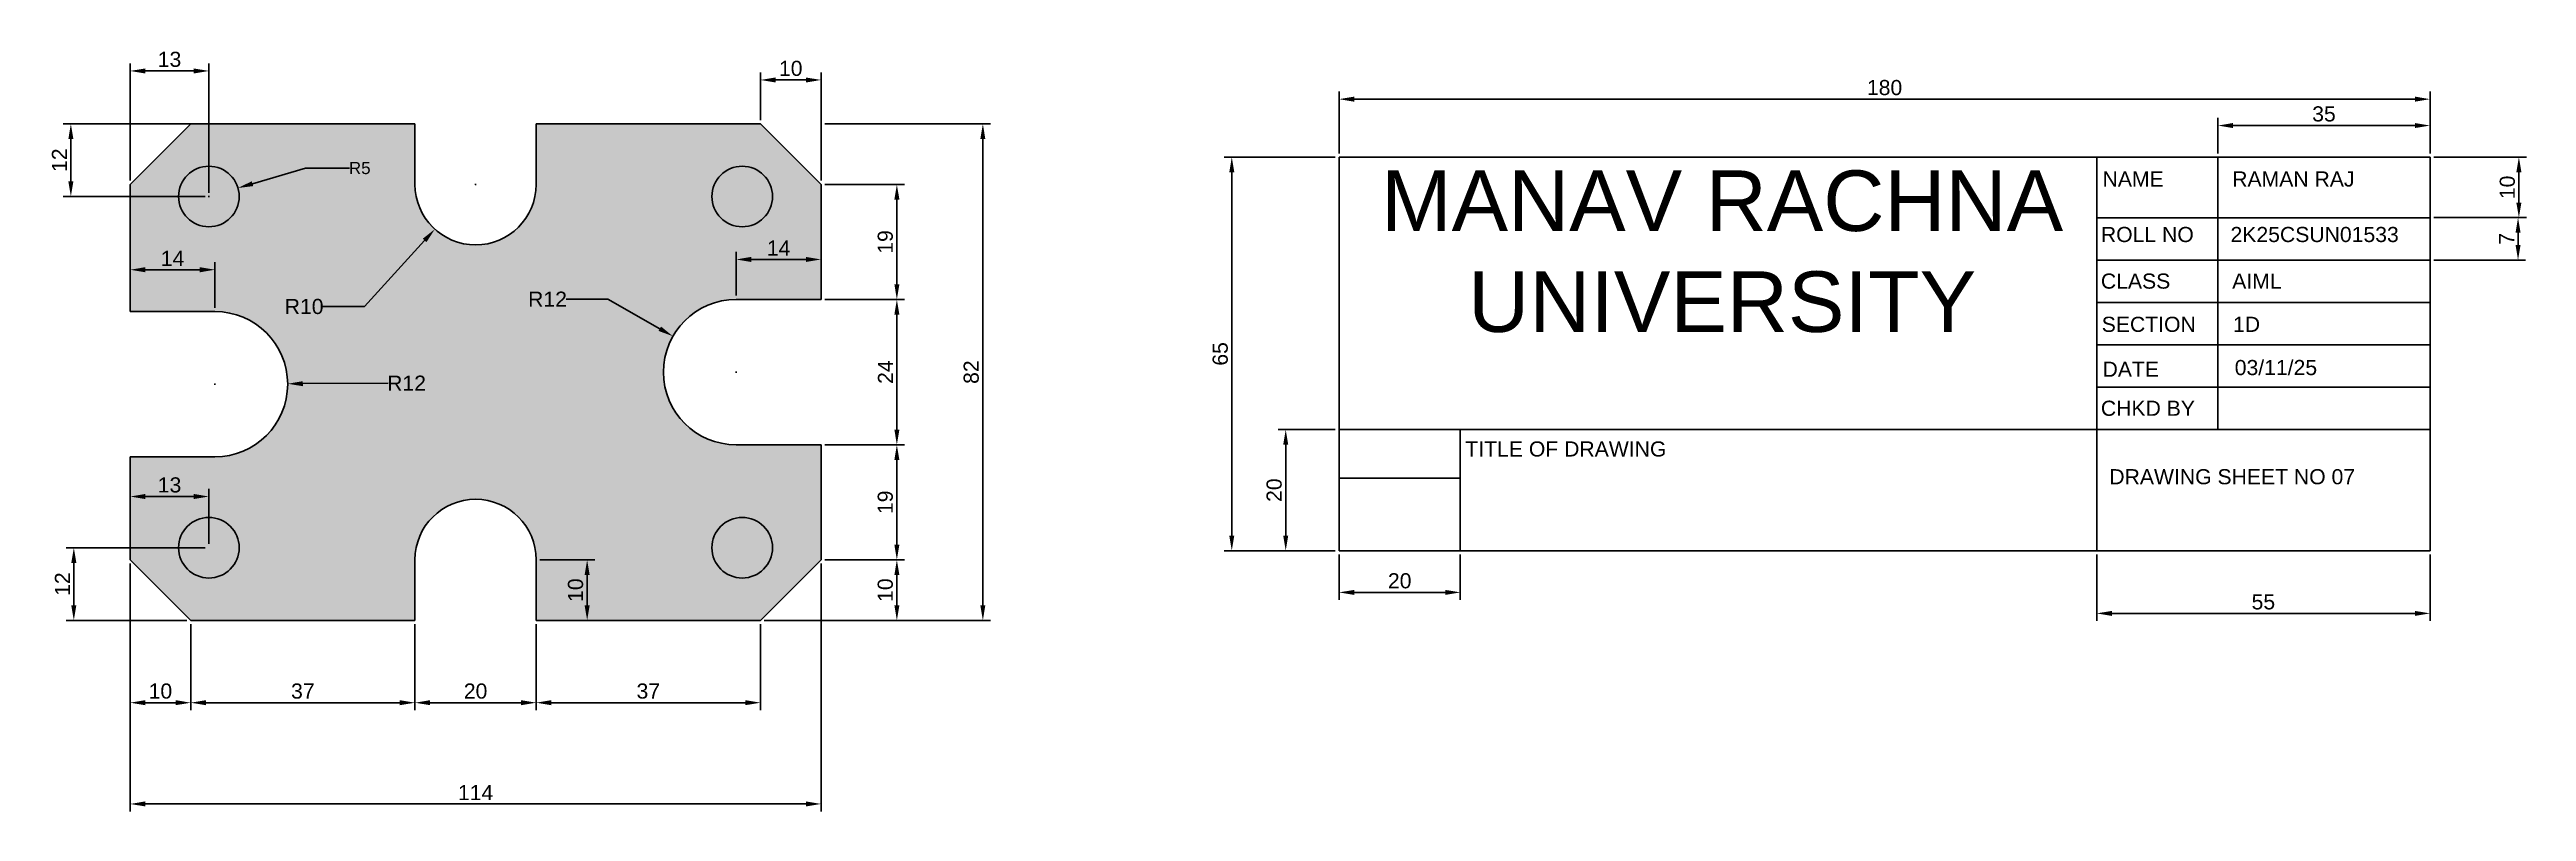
# Model space of a CAD drawing. Header units: millimetres. Extents: x 10055 to 10463, y 5735 to 5860.
import ezdxf

# ---------------------------------------------------------------- set-up
doc = ezdxf.new("R2010")
doc.units = ezdxf.units.MM
doc.styles.get("Standard").update_dxf_attribs({"font": 'arial.ttf'})
doc.dimstyles.new('ISO-25', dxfattribs={"dimtxt": 2.5, "dimasz": 2.5, "dimexe": 1.25, "dimexo": 0.625, "dimtad": 1, "dimtxsty": 'Standard', "dimcen": 2.5, "dimadec": 0, "dimazin": 0, "dimtfac": 1, "dimtmove": 0, "dimatfit": 3, "dimfxl": 1, "dimarcsym": 0})
doc.dimstyles.get("Standard").update_dxf_attribs({"dimtxt": 0.18, "dimasz": 0.18, "dimexe": 0.18, "dimexo": 0.0625, "dimgap": 0.09, "dimtad": 0, "dimtih": 1, "dimtoh": 1, "dimdec": 4, "dimzin": 0, "dimdsep": 46, "dimtxsty": 'Standard', "dimcen": 0.09, "dimadec": 0, "dimazin": 0, "dimtfac": 1, "dimtdec": 4, "dimtofl": 0, "dimtmove": 0, "dimatfit": 3, "dimfxl": 1, "dimtolj": 1, "dimtzin": 0, "dimarcsym": 0})
doc.dimstyles.new('stdv2', dxfattribs={"dimtxt": 2.5, "dimasz": 2.5, "dimexe": 0.18, "dimexo": 0.0625, "dimgap": 0.09, "dimtad": 0, "dimtih": 1, "dimtoh": 1, "dimdec": 4, "dimzin": 0, "dimdsep": 46, "dimlunit": 6, "dimtxsty": 'Standard', "dimcen": 0.09, "dimadec": 0, "dimazin": 0, "dimtfac": 1, "dimtdec": 4, "dimtofl": 0, "dimtmove": 0, "dimatfit": 3, "dimfxl": 1, "dimtolj": 1, "dimtzin": 0, "dimarcsym": 0})

# ---------------------------------------------------------------- blocks, each defined once
blk = doc.blocks.new('*D3')
at = {"color": 0, "lineweight": -2, "transparency": 16777216}
for p, q in [((10182.6, 5848.18), (10209.93, 5848.18)), ((10208.68, 5845.68), (10208.68, 5768.68)), ((10172.6, 5766.18), (10209.93, 5766.18))]:
    blk.add_line(p, q, dxfattribs=at)
at = {"color": 0, "transparency": 16777216}
for points in [[(10208.26, 5845.68), (10209.09, 5845.68), (10208.68, 5848.18)], [(10208.26, 5768.68), (10209.09, 5768.68), (10208.68, 5766.18)]]:
    blk.add_solid(points, dxfattribs=at)
at = {"layer": 'Defpoints', "color": 0, "transparency": 16777216}
for p in [(10181.98, 5848.18), (10171.98, 5766.18), (10208.68, 5766.18)]:
    blk.add_point(p, dxfattribs=at)
at = {"color": 0, "transparency": 16777216, "insert": (10206.77, 5807.18), "char_height": 2.5, "attachment_point": 5, "rotation": 90}
blk.add_mtext('82', dxfattribs=at)
blk = doc.blocks.new('*D4')
at = {"color": 0, "lineweight": -2, "transparency": 16777216}
for p, q in [((10171.98, 5848.81), (10171.98, 5856.68)), ((10181.98, 5838.81), (10181.98, 5856.68)), ((10179.48, 5855.43), (10174.48, 5855.43))]:
    blk.add_line(p, q, dxfattribs=at)
at = {"color": 0, "transparency": 16777216}
for points in [[(10174.48, 5855.84), (10174.48, 5855.01), (10171.98, 5855.43)], [(10179.48, 5855.84), (10179.48, 5855.01), (10181.98, 5855.43)]]:
    blk.add_solid(points, dxfattribs=at)
at = {"layer": 'Defpoints', "color": 0, "transparency": 16777216}
for p in [(10171.98, 5855.43), (10171.98, 5848.18), (10181.98, 5838.18)]:
    blk.add_point(p, dxfattribs=at)
at = {"color": 0, "transparency": 16777216, "insert": (10176.98, 5857.33), "char_height": 2.5, "attachment_point": 5}
blk.add_mtext('10', dxfattribs=at)
blk = doc.blocks.new('*D8')
at = {"color": 0, "lineweight": -2, "transparency": 16777216}
for p, q in [((10067.98, 5775.56), (10067.98, 5734.62)), ((10181.98, 5775.56), (10181.98, 5734.62)), ((10070.48, 5735.87), (10179.48, 5735.87))]:
    blk.add_line(p, q, dxfattribs=at)
at = {"color": 0, "transparency": 16777216}
for points in [[(10070.48, 5736.29), (10070.48, 5735.46), (10067.98, 5735.87)], [(10179.48, 5736.29), (10179.48, 5735.46), (10181.98, 5735.87)]]:
    blk.add_solid(points, dxfattribs=at)
at = {"layer": 'Defpoints', "color": 0, "transparency": 16777216}
for p in [(10067.98, 5776.18), (10181.98, 5776.18), (10181.98, 5735.87)]:
    blk.add_point(p, dxfattribs=at)
at = {"color": 0, "transparency": 16777216, "insert": (10124.98, 5737.75), "char_height": 2.5, "attachment_point": 5}
blk.add_mtext('114', dxfattribs=at)
blk = doc.blocks.new('*D17')
at = {"color": 0, "lineweight": -2, "transparency": 16777216}
for p, q in [((10448.08, 5842.69), (10463.37, 5842.69)), ((10462.12, 5840.19), (10462.12, 5835.19)), ((10448.08, 5832.69), (10463.37, 5832.69))]:
    blk.add_line(p, q, dxfattribs=at)
at = {"color": 0, "transparency": 16777216}
for points in [[(10461.7, 5840.19), (10462.54, 5840.19), (10462.12, 5842.69)], [(10461.7, 5835.19), (10462.54, 5835.19), (10462.12, 5832.69)]]:
    blk.add_solid(points, dxfattribs=at)
at = {"layer": 'Defpoints', "color": 0, "transparency": 16777216}
for p in [(10447.46, 5842.69), (10447.46, 5832.69), (10462.12, 5832.69)]:
    blk.add_point(p, dxfattribs=at)
at = {"color": 0, "transparency": 16777216, "insert": (10460.22, 5837.69), "char_height": 2.5, "attachment_point": 5, "rotation": 90}
blk.add_mtext('10', dxfattribs=at)
blk = doc.blocks.new('*D18')
at = {"color": 0, "lineweight": -2, "transparency": 16777216}
for p, q in [((10448.08, 5832.69), (10463.23, 5832.69)), ((10461.98, 5830.19), (10461.98, 5828.19)), ((10448.08, 5825.69), (10463.23, 5825.69))]:
    blk.add_line(p, q, dxfattribs=at)
at = {"color": 0, "transparency": 16777216}
for points in [[(10461.57, 5830.19), (10462.4, 5830.19), (10461.98, 5832.69)], [(10461.57, 5828.19), (10462.4, 5828.19), (10461.98, 5825.69)]]:
    blk.add_solid(points, dxfattribs=at)
at = {"layer": 'Defpoints', "color": 0, "transparency": 16777216}
for p in [(10447.46, 5832.69), (10447.46, 5825.69), (10461.98, 5825.69)]:
    blk.add_point(p, dxfattribs=at)
at = {"color": 0, "transparency": 16777216, "insert": (10460.11, 5829.19), "char_height": 2.5, "attachment_point": 5, "rotation": 90}
blk.add_mtext('7', dxfattribs=at)
blk = doc.blocks.new('*D19')
at = {"color": 0, "lineweight": -2, "transparency": 16777216}
for p, q in [((10267.46, 5843.31), (10267.46, 5853.51)), ((10447.46, 5843.31), (10447.46, 5853.51)), ((10269.96, 5852.26), (10444.96, 5852.26))]:
    blk.add_line(p, q, dxfattribs=at)
at = {"color": 0, "transparency": 16777216}
for points in [[(10269.96, 5852.68), (10269.96, 5851.84), (10267.46, 5852.26)], [(10444.96, 5852.68), (10444.96, 5851.84), (10447.46, 5852.26)]]:
    blk.add_solid(points, dxfattribs=at)
at = {"layer": 'Defpoints', "color": 0, "transparency": 16777216}
for p in [(10447.46, 5852.26), (10267.46, 5842.69), (10447.46, 5842.69)]:
    blk.add_point(p, dxfattribs=at)
at = {"color": 0, "transparency": 16777216, "insert": (10357.46, 5854.16), "char_height": 2.5, "attachment_point": 5}
blk.add_mtext('180', dxfattribs=at)
blk = doc.blocks.new('*D20')
at = {"color": 0, "lineweight": -2, "transparency": 16777216}
for p, q in [((10266.83, 5842.69), (10248.5, 5842.69)), ((10249.75, 5840.19), (10249.75, 5780.19)), ((10266.83, 5777.69), (10248.5, 5777.69))]:
    blk.add_line(p, q, dxfattribs=at)
at = {"color": 0, "transparency": 16777216}
for points in [[(10249.34, 5840.19), (10250.17, 5840.19), (10249.75, 5842.69)], [(10249.34, 5780.19), (10250.17, 5780.19), (10249.75, 5777.69)]]:
    blk.add_solid(points, dxfattribs=at)
at = {"layer": 'Defpoints', "color": 0, "transparency": 16777216}
for p in [(10267.46, 5842.69), (10249.75, 5777.69), (10267.46, 5777.69)]:
    blk.add_point(p, dxfattribs=at)
at = {"color": 0, "transparency": 16777216, "insert": (10247.85, 5810.19), "char_height": 2.5, "attachment_point": 5, "rotation": 90}
blk.add_mtext('65', dxfattribs=at)
blk = doc.blocks.new('*D21')
at = {"color": 0, "lineweight": -2, "transparency": 16777216}
for p, q in [((10266.83, 5797.69), (10257.4, 5797.69)), ((10258.65, 5795.19), (10258.65, 5780.19)), ((10266.83, 5777.69), (10257.4, 5777.69))]:
    blk.add_line(p, q, dxfattribs=at)
at = {"color": 0, "transparency": 16777216}
for points in [[(10258.24, 5795.19), (10259.07, 5795.19), (10258.65, 5797.69)], [(10258.24, 5780.19), (10259.07, 5780.19), (10258.65, 5777.69)]]:
    blk.add_solid(points, dxfattribs=at)
at = {"layer": 'Defpoints', "color": 0, "transparency": 16777216}
for p in [(10267.46, 5797.69), (10258.65, 5777.69), (10267.46, 5777.69)]:
    blk.add_point(p, dxfattribs=at)
at = {"color": 0, "transparency": 16777216, "insert": (10256.75, 5787.69), "char_height": 2.5, "attachment_point": 5, "rotation": 90}
blk.add_mtext('20', dxfattribs=at)
blk = doc.blocks.new('*D22')
at = {"color": 0, "lineweight": -2, "transparency": 16777216}
for p, q in [((10267.46, 5777.06), (10267.46, 5769.56)), ((10287.46, 5777.06), (10287.46, 5769.56)), ((10269.96, 5770.81), (10284.96, 5770.81))]:
    blk.add_line(p, q, dxfattribs=at)
at = {"color": 0, "transparency": 16777216}
for points in [[(10269.96, 5771.22), (10269.96, 5770.39), (10267.46, 5770.81)], [(10284.96, 5771.22), (10284.96, 5770.39), (10287.46, 5770.81)]]:
    blk.add_solid(points, dxfattribs=at)
at = {"layer": 'Defpoints', "color": 0, "transparency": 16777216}
for p in [(10267.46, 5777.69), (10287.46, 5777.69), (10287.46, 5770.81)]:
    blk.add_point(p, dxfattribs=at)
at = {"color": 0, "transparency": 16777216, "insert": (10277.46, 5772.71), "char_height": 2.5, "attachment_point": 5}
blk.add_mtext('20', dxfattribs=at)
blk = doc.blocks.new('*D23')
at = {"color": 0, "lineweight": -2, "transparency": 16777216}
for p, q in [((10392.46, 5777.06), (10392.46, 5766.09)), ((10447.46, 5777.06), (10447.46, 5766.09)), ((10394.96, 5767.34), (10444.96, 5767.34))]:
    blk.add_line(p, q, dxfattribs=at)
at = {"color": 0, "transparency": 16777216}
for points in [[(10394.96, 5767.75), (10394.96, 5766.92), (10392.46, 5767.34)], [(10444.96, 5767.75), (10444.96, 5766.92), (10447.46, 5767.34)]]:
    blk.add_solid(points, dxfattribs=at)
at = {"layer": 'Defpoints', "color": 0, "transparency": 16777216}
for p in [(10392.46, 5777.69), (10447.46, 5777.69), (10447.46, 5767.34)]:
    blk.add_point(p, dxfattribs=at)
at = {"color": 0, "transparency": 16777216, "insert": (10419.96, 5769.23), "char_height": 2.5, "attachment_point": 5}
blk.add_mtext('55', dxfattribs=at)
blk = doc.blocks.new('*D24')
at = {"color": 0, "lineweight": -2, "transparency": 16777216}
for p, q in [((10412.46, 5843.31), (10412.46, 5849.15)), ((10447.46, 5843.31), (10447.46, 5849.15)), ((10414.96, 5847.9), (10444.96, 5847.9))]:
    blk.add_line(p, q, dxfattribs=at)
at = {"color": 0, "transparency": 16777216}
for points in [[(10414.96, 5848.32), (10414.96, 5847.49), (10412.46, 5847.9)], [(10444.96, 5848.32), (10444.96, 5847.49), (10447.46, 5847.9)]]:
    blk.add_solid(points, dxfattribs=at)
at = {"layer": 'Defpoints', "color": 0, "transparency": 16777216}
for p in [(10447.46, 5847.9), (10412.46, 5842.69), (10447.46, 5842.69)]:
    blk.add_point(p, dxfattribs=at)
at = {"color": 0, "transparency": 16777216, "insert": (10429.96, 5849.81), "char_height": 2.5, "attachment_point": 5}
blk.add_mtext('35', dxfattribs=at)
blk = doc.blocks.new('*D25')
at = {"color": 0, "lineweight": -2, "transparency": 16777216}
for p, q in [((10167.98, 5819.81), (10167.98, 5827.04)), ((10170.48, 5825.79), (10179.48, 5825.79)), ((10181.98, 5819.81), (10181.98, 5827.04))]:
    blk.add_line(p, q, dxfattribs=at)
at = {"color": 0, "transparency": 16777216}
for points in [[(10170.48, 5826.21), (10170.48, 5825.37), (10167.98, 5825.79)], [(10179.48, 5826.21), (10179.48, 5825.37), (10181.98, 5825.79)]]:
    blk.add_solid(points, dxfattribs=at)
at = {"layer": 'Defpoints', "color": 0, "transparency": 16777216}
for p in [(10181.98, 5825.79), (10167.98, 5819.18), (10181.98, 5819.18)]:
    blk.add_point(p, dxfattribs=at)
at = {"color": 0, "transparency": 16777216, "insert": (10174.98, 5827.67), "char_height": 2.5, "attachment_point": 5}
blk.add_mtext('14', dxfattribs=at)
blk = doc.blocks.new('*D26')
at = {"color": 0, "lineweight": -2, "transparency": 16777216}
for p, q in [((10182.6, 5838.18), (10195.74, 5838.18)), ((10194.49, 5835.68), (10194.49, 5821.68)), ((10182.6, 5819.18), (10195.74, 5819.18))]:
    blk.add_line(p, q, dxfattribs=at)
at = {"color": 0, "transparency": 16777216}
for points in [[(10194.08, 5835.68), (10194.91, 5835.68), (10194.49, 5838.18)], [(10194.08, 5821.68), (10194.91, 5821.68), (10194.49, 5819.18)]]:
    blk.add_solid(points, dxfattribs=at)
at = {"layer": 'Defpoints', "color": 0, "transparency": 16777216}
for p in [(10181.98, 5838.18), (10181.98, 5819.18), (10194.49, 5819.18)]:
    blk.add_point(p, dxfattribs=at)
at = {"color": 0, "transparency": 16777216, "insert": (10192.59, 5828.68), "char_height": 2.5, "attachment_point": 5, "rotation": 90}
blk.add_mtext('19', dxfattribs=at)
blk = doc.blocks.new('*D27')
at = {"color": 0, "lineweight": -2, "transparency": 16777216}
for p, q in [((10182.6, 5819.18), (10195.74, 5819.18)), ((10194.49, 5816.68), (10194.49, 5797.68)), ((10182.6, 5795.18), (10195.74, 5795.18))]:
    blk.add_line(p, q, dxfattribs=at)
at = {"color": 0, "transparency": 16777216}
for points in [[(10194.08, 5816.68), (10194.91, 5816.68), (10194.49, 5819.18)], [(10194.08, 5797.68), (10194.91, 5797.68), (10194.49, 5795.18)]]:
    blk.add_solid(points, dxfattribs=at)
at = {"layer": 'Defpoints', "color": 0, "transparency": 16777216}
for p in [(10181.98, 5819.18), (10181.98, 5795.18), (10194.49, 5795.18)]:
    blk.add_point(p, dxfattribs=at)
at = {"color": 0, "transparency": 16777216, "insert": (10192.61, 5807.18), "char_height": 2.5, "attachment_point": 5, "rotation": 90}
blk.add_mtext('24', dxfattribs=at)
blk = doc.blocks.new('*D28')
at = {"color": 0, "lineweight": -2, "transparency": 16777216}
for p, q in [((10182.6, 5795.18), (10195.74, 5795.18)), ((10194.49, 5792.68), (10194.49, 5778.68)), ((10182.6, 5776.18), (10195.74, 5776.18))]:
    blk.add_line(p, q, dxfattribs=at)
at = {"color": 0, "transparency": 16777216}
for points in [[(10194.08, 5792.68), (10194.91, 5792.68), (10194.49, 5795.18)], [(10194.08, 5778.68), (10194.91, 5778.68), (10194.49, 5776.18)]]:
    blk.add_solid(points, dxfattribs=at)
at = {"layer": 'Defpoints', "color": 0, "transparency": 16777216}
for p in [(10181.98, 5795.18), (10181.98, 5776.18), (10194.49, 5776.18)]:
    blk.add_point(p, dxfattribs=at)
at = {"color": 0, "transparency": 16777216, "insert": (10192.59, 5785.68), "char_height": 2.5, "attachment_point": 5, "rotation": 90}
blk.add_mtext('19', dxfattribs=at)
blk = doc.blocks.new('*D29')
at = {"color": 0, "lineweight": -2, "transparency": 16777216}
for p, q in [((10182.6, 5776.18), (10195.74, 5776.18)), ((10194.49, 5773.68), (10194.49, 5768.68)), ((10182.6, 5766.18), (10195.74, 5766.18))]:
    blk.add_line(p, q, dxfattribs=at)
at = {"color": 0, "transparency": 16777216}
for points in [[(10194.08, 5773.68), (10194.91, 5773.68), (10194.49, 5776.18)], [(10194.08, 5768.68), (10194.91, 5768.68), (10194.49, 5766.18)]]:
    blk.add_solid(points, dxfattribs=at)
at = {"layer": 'Defpoints', "color": 0, "transparency": 16777216}
for p in [(10181.98, 5776.18), (10181.98, 5766.18), (10194.49, 5766.18)]:
    blk.add_point(p, dxfattribs=at)
at = {"color": 0, "transparency": 16777216, "insert": (10192.59, 5771.18), "char_height": 2.5, "attachment_point": 5, "rotation": 90}
blk.add_mtext('10', dxfattribs=at)
blk = doc.blocks.new('*D30')
at = {"color": 0, "lineweight": -2, "transparency": 16777216}
for p, q in [((10134.98, 5765.56), (10134.98, 5751.34)), ((10171.98, 5765.56), (10171.98, 5751.34)), ((10137.48, 5752.59), (10169.48, 5752.59))]:
    blk.add_line(p, q, dxfattribs=at)
at = {"color": 0, "transparency": 16777216}
for points in [[(10137.48, 5753.01), (10137.48, 5752.18), (10134.98, 5752.59)], [(10169.48, 5753.01), (10169.48, 5752.18), (10171.98, 5752.59)]]:
    blk.add_solid(points, dxfattribs=at)
at = {"layer": 'Defpoints', "color": 0, "transparency": 16777216}
for p in [(10134.98, 5766.18), (10171.98, 5766.18), (10171.98, 5752.59)]:
    blk.add_point(p, dxfattribs=at)
at = {"color": 0, "transparency": 16777216, "insert": (10153.48, 5754.5), "char_height": 2.5, "attachment_point": 5}
blk.add_mtext('37', dxfattribs=at)
blk = doc.blocks.new('*D31')
at = {"color": 0, "lineweight": -2, "transparency": 16777216}
for p, q in [((10114.98, 5765.56), (10114.98, 5751.34)), ((10134.98, 5765.56), (10134.98, 5751.34)), ((10117.48, 5752.59), (10132.48, 5752.59))]:
    blk.add_line(p, q, dxfattribs=at)
at = {"color": 0, "transparency": 16777216}
for points in [[(10117.48, 5753.01), (10117.48, 5752.18), (10114.98, 5752.59)], [(10132.48, 5753.01), (10132.48, 5752.18), (10134.98, 5752.59)]]:
    blk.add_solid(points, dxfattribs=at)
at = {"layer": 'Defpoints', "color": 0, "transparency": 16777216}
for p in [(10114.98, 5766.18), (10134.98, 5766.18), (10134.98, 5752.59)]:
    blk.add_point(p, dxfattribs=at)
at = {"color": 0, "transparency": 16777216, "insert": (10124.98, 5754.5), "char_height": 2.5, "attachment_point": 5}
blk.add_mtext('20', dxfattribs=at)
blk = doc.blocks.new('*D32')
at = {"color": 0, "lineweight": -2, "transparency": 16777216}
for p, q in [((10077.98, 5765.56), (10077.98, 5751.34)), ((10114.98, 5765.56), (10114.98, 5751.34)), ((10080.48, 5752.59), (10112.48, 5752.59))]:
    blk.add_line(p, q, dxfattribs=at)
at = {"color": 0, "transparency": 16777216}
for points in [[(10080.48, 5753.01), (10080.48, 5752.18), (10077.98, 5752.59)], [(10112.48, 5753.01), (10112.48, 5752.18), (10114.98, 5752.59)]]:
    blk.add_solid(points, dxfattribs=at)
at = {"layer": 'Defpoints', "color": 0, "transparency": 16777216}
for p in [(10077.98, 5766.18), (10114.98, 5766.18), (10114.98, 5752.59)]:
    blk.add_point(p, dxfattribs=at)
at = {"color": 0, "transparency": 16777216, "insert": (10096.48, 5754.5), "char_height": 2.5, "attachment_point": 5}
blk.add_mtext('37', dxfattribs=at)
blk = doc.blocks.new('*D33')
at = {"color": 0, "lineweight": -2, "transparency": 16777216}
for p, q in [((10067.98, 5775.56), (10067.98, 5751.34)), ((10077.98, 5765.56), (10077.98, 5751.34)), ((10075.48, 5752.59), (10070.48, 5752.59))]:
    blk.add_line(p, q, dxfattribs=at)
at = {"color": 0, "transparency": 16777216}
for points in [[(10070.48, 5753.01), (10070.48, 5752.18), (10067.98, 5752.59)], [(10075.48, 5753.01), (10075.48, 5752.18), (10077.98, 5752.59)]]:
    blk.add_solid(points, dxfattribs=at)
at = {"layer": 'Defpoints', "color": 0, "transparency": 16777216}
for p in [(10067.98, 5776.18), (10077.98, 5766.18), (10067.98, 5752.59)]:
    blk.add_point(p, dxfattribs=at)
at = {"color": 0, "transparency": 16777216, "insert": (10072.98, 5754.5), "char_height": 2.5, "attachment_point": 5}
blk.add_mtext('10', dxfattribs=at)
blk = doc.blocks.new('*D34')
at = {"color": 0, "lineweight": -2, "transparency": 16777216}
for p, q in [((10135.6, 5776.18), (10144.64, 5776.18)), ((10143.39, 5773.68), (10143.39, 5768.68)), ((10135.6, 5766.18), (10144.64, 5766.18))]:
    blk.add_line(p, q, dxfattribs=at)
at = {"color": 0, "transparency": 16777216}
for points in [[(10142.97, 5773.68), (10143.8, 5773.68), (10143.39, 5776.18)], [(10142.97, 5768.68), (10143.8, 5768.68), (10143.39, 5766.18)]]:
    blk.add_solid(points, dxfattribs=at)
at = {"layer": 'Defpoints', "color": 0, "transparency": 16777216}
for p in [(10134.98, 5776.18), (10134.98, 5766.18), (10143.39, 5766.18)]:
    blk.add_point(p, dxfattribs=at)
at = {"color": 0, "transparency": 16777216, "insert": (10141.48, 5771.18), "char_height": 2.5, "attachment_point": 5, "rotation": 90}
blk.add_mtext('10', dxfattribs=at)
blk = doc.blocks.new('*D35')
at = {"color": 0, "lineweight": -2, "transparency": 16777216}
for p, q in [((10067.98, 5817.81), (10067.98, 5825.34)), ((10070.48, 5824.09), (10079.48, 5824.09)), ((10081.98, 5817.81), (10081.98, 5825.34))]:
    blk.add_line(p, q, dxfattribs=at)
at = {"color": 0, "transparency": 16777216}
for points in [[(10070.48, 5824.51), (10070.48, 5823.67), (10067.98, 5824.09)], [(10079.48, 5824.51), (10079.48, 5823.67), (10081.98, 5824.09)]]:
    blk.add_solid(points, dxfattribs=at)
at = {"layer": 'Defpoints', "color": 0, "transparency": 16777216}
for p in [(10081.98, 5824.09), (10067.98, 5817.18), (10081.98, 5817.18)]:
    blk.add_point(p, dxfattribs=at)
at = {"color": 0, "transparency": 16777216, "insert": (10074.98, 5825.97), "char_height": 2.5, "attachment_point": 5}
blk.add_mtext('14', dxfattribs=at)
blk = doc.blocks.new('*D36')
at = {"color": 0, "lineweight": -2, "transparency": 16777216}
for p, q in [((10067.98, 5778.81), (10067.98, 5787.89)), ((10080.98, 5778.81), (10080.98, 5787.89)), ((10078.48, 5786.64), (10070.48, 5786.64))]:
    blk.add_line(p, q, dxfattribs=at)
at = {"color": 0, "transparency": 16777216}
for points in [[(10070.48, 5787.06), (10070.48, 5786.22), (10067.98, 5786.64)], [(10078.48, 5787.06), (10078.48, 5786.22), (10080.98, 5786.64)]]:
    blk.add_solid(points, dxfattribs=at)
at = {"layer": 'Defpoints', "color": 0, "transparency": 16777216}
for p in [(10067.98, 5786.64), (10067.98, 5778.18), (10080.98, 5778.18)]:
    blk.add_point(p, dxfattribs=at)
at = {"color": 0, "transparency": 16777216, "insert": (10074.48, 5788.54), "char_height": 2.5, "attachment_point": 5}
blk.add_mtext('13', dxfattribs=at)
blk = doc.blocks.new('*D37')
at = {"color": 0, "lineweight": -2, "transparency": 16777216}
for p, q in [((10067.98, 5838.81), (10067.98, 5858.17)), ((10070.48, 5856.92), (10078.48, 5856.92)), ((10080.98, 5836.81), (10080.98, 5858.17))]:
    blk.add_line(p, q, dxfattribs=at)
at = {"color": 0, "transparency": 16777216}
for points in [[(10070.48, 5857.33), (10070.48, 5856.5), (10067.98, 5856.92)], [(10078.48, 5857.33), (10078.48, 5856.5), (10080.98, 5856.92)]]:
    blk.add_solid(points, dxfattribs=at)
at = {"layer": 'Defpoints', "color": 0, "transparency": 16777216}
for p in [(10080.98, 5856.92), (10067.98, 5838.18), (10080.98, 5836.18)]:
    blk.add_point(p, dxfattribs=at)
at = {"color": 0, "transparency": 16777216, "insert": (10074.48, 5858.82), "char_height": 2.5, "attachment_point": 5}
blk.add_mtext('13', dxfattribs=at)
blk = doc.blocks.new('*D38')
at = {"color": 0, "lineweight": -2, "transparency": 16777216}
for p, q in [((10080.35, 5848.18), (10056.95, 5848.18)), ((10058.2, 5838.68), (10058.2, 5845.68)), ((10080.35, 5836.18), (10056.95, 5836.18))]:
    blk.add_line(p, q, dxfattribs=at)
at = {"color": 0, "transparency": 16777216}
for points in [[(10057.79, 5845.68), (10058.62, 5845.68), (10058.2, 5848.18)], [(10057.79, 5838.68), (10058.62, 5838.68), (10058.2, 5836.18)]]:
    blk.add_solid(points, dxfattribs=at)
at = {"layer": 'Defpoints', "color": 0, "transparency": 16777216}
for p in [(10058.2, 5848.18), (10080.98, 5848.18), (10080.98, 5836.18)]:
    blk.add_point(p, dxfattribs=at)
at = {"color": 0, "transparency": 16777216, "insert": (10056.32, 5842.18), "char_height": 2.5, "attachment_point": 5, "rotation": 90}
blk.add_mtext('12', dxfattribs=at)
blk = doc.blocks.new('*D39')
at = {"color": 0, "lineweight": -2, "transparency": 16777216}
for p, q in [((10080.35, 5778.18), (10057.44, 5778.18)), ((10058.69, 5775.68), (10058.69, 5768.68)), ((10077.35, 5766.18), (10057.44, 5766.18))]:
    blk.add_line(p, q, dxfattribs=at)
at = {"color": 0, "transparency": 16777216}
for points in [[(10058.27, 5775.68), (10059.11, 5775.68), (10058.69, 5778.18)], [(10058.27, 5768.68), (10059.11, 5768.68), (10058.69, 5766.18)]]:
    blk.add_solid(points, dxfattribs=at)
at = {"layer": 'Defpoints', "color": 0, "transparency": 16777216}
for p in [(10080.98, 5778.18), (10058.69, 5766.18), (10077.98, 5766.18)]:
    blk.add_point(p, dxfattribs=at)
at = {"color": 0, "transparency": 16777216, "insert": (10056.81, 5772.18), "char_height": 2.5, "attachment_point": 5, "rotation": 90}
blk.add_mtext('12', dxfattribs=at)
blk = doc.blocks.new('*D41')
at = {"color": 0, "lineweight": -2, "transparency": 16777216}
for p, q in [((10096.9, 5840.87), (10088.17, 5838.3)), ((10104.16, 5840.87), (10096.9, 5840.87)), ((10080.89, 5836.18), (10081.07, 5836.18)), ((10080.98, 5836.09), (10080.98, 5836.27))]:
    blk.add_line(p, q, dxfattribs=at)
at = {"color": 0, "transparency": 16777216}
blk.add_solid([(10088.05, 5838.7), (10088.29, 5837.9), (10085.77, 5837.59)], dxfattribs=at)
at = {"layer": 'Defpoints', "color": 0, "transparency": 16777216}
for p in [(10080.98, 5836.18), (10085.77, 5837.59)]:
    blk.add_point(p, dxfattribs=at)
at = {"color": 0, "transparency": 16777216, "insert": (10105.87, 5840.87), "char_height": 2, "attachment_point": 5}
blk.add_mtext('\\A1;R5', dxfattribs=at)
blk = doc.blocks.new('*D43')
at = {"color": 0, "lineweight": -2, "transparency": 16777216}
for p, q in [((10124.89, 5838.18), (10125.07, 5838.18)), ((10124.98, 5838.09), (10124.98, 5838.27)), ((10106.64, 5818.01), (10116.57, 5828.93)), ((10099.77, 5818.01), (10106.64, 5818.01))]:
    blk.add_line(p, q, dxfattribs=at)
at = {"color": 0, "transparency": 16777216}
blk.add_solid([(10116.26, 5829.21), (10116.88, 5828.65), (10118.25, 5830.78)], dxfattribs=at)
at = {"layer": 'Defpoints', "color": 0, "transparency": 16777216}
for p in [(10124.98, 5838.18), (10118.25, 5830.78)]:
    blk.add_point(p, dxfattribs=at)
at = {"color": 0, "transparency": 16777216, "insert": (10096.69, 5818.01), "char_height": 2.5, "attachment_point": 5}
blk.add_mtext('\\A1;R10', dxfattribs=at)
blk = doc.blocks.new('*D44')
at = {"color": 0, "lineweight": -2, "transparency": 16777216}
for p, q in [((10081.89, 5805.18), (10082.07, 5805.18)), ((10081.98, 5805.09), (10081.98, 5805.27)), ((10110.53, 5805.36), (10096.48, 5805.28))]:
    blk.add_line(p, q, dxfattribs=at)
at = {"color": 0, "transparency": 16777216}
blk.add_solid([(10096.47, 5805.69), (10096.48, 5804.86), (10093.98, 5805.26)], dxfattribs=at)
at = {"layer": 'Defpoints', "color": 0, "transparency": 16777216}
for p in [(10081.98, 5805.18), (10093.98, 5805.26)]:
    blk.add_point(p, dxfattribs=at)
at = {"color": 0, "transparency": 16777216, "insert": (10113.59, 5805.36), "char_height": 2.5, "attachment_point": 5}
blk.add_mtext('\\A1;R12', dxfattribs=at)
blk = doc.blocks.new('*D45')
at = {"color": 0, "lineweight": -2, "transparency": 16777216}
for p, q in [((10139.91, 5819.23), (10146.79, 5819.23)), ((10146.79, 5819.23), (10155.37, 5814.35)), ((10167.89, 5807.18), (10168.07, 5807.18)), ((10167.98, 5807.09), (10167.98, 5807.27))]:
    blk.add_line(p, q, dxfattribs=at)
at = {"color": 0, "transparency": 16777216}
blk.add_solid([(10155.58, 5814.71), (10155.16, 5813.99), (10157.54, 5813.11)], dxfattribs=at)
at = {"layer": 'Defpoints', "color": 0, "transparency": 16777216}
for p in [(10157.54, 5813.11), (10167.98, 5807.18)]:
    blk.add_point(p, dxfattribs=at)
at = {"color": 0, "transparency": 16777216, "insert": (10136.85, 5819.23), "char_height": 2.5, "attachment_point": 5}
blk.add_mtext('\\A1;R12', dxfattribs=at)

msp = doc.modelspace()

# ---------------------------------------------------------------- hatches: boundary and pattern name
h = msp.add_hatch(color=256)
h.set_gradient(color1=(0, 255, 255), color2=(255, 255, 0), tint=1)
h.paths.add_polyline_path([(10114.97605, 5838.18371), (10114.97605, 5848.18371), (10080.97605, 5848.18371), (10077.97605, 5848.18371), (10067.97605, 5838.18371), (10067.97605, 5836.18371), (10067.97605, 5817.18371), (10081.97605, 5817.18371, -1), (10081.97605, 5793.18371), (10067.97605, 5793.18371), (10067.97605, 5778.18371), (10067.97605, 5776.18371), (10077.97605, 5766.18371), (10114.97605, 5766.18371), (10114.97605, 5776.18371, -1), (10134.97605, 5776.18371), (10134.97605, 5766.18371), (10171.97605, 5766.18371), (10181.97605, 5776.18371), (10181.97605, 5795.18371), (10167.97605, 5795.18371, -1), (10167.97605, 5819.18371), (10181.97605, 5819.18371), (10181.97605, 5838.18371), (10171.97605, 5848.18371), (10134.97605, 5848.18371), (10134.97605, 5838.18371, -1)])
h.paths.add_polyline_path([(10163.97605, 5836.18371, -1), (10173.97605, 5836.18371, -1)], flags=16)
h.paths.add_polyline_path([(10075.97605, 5836.18371, -1), (10085.97605, 5836.18371, -1)], flags=16)
h.paths.add_polyline_path([(10173.97605, 5778.18371, -1), (10163.97605, 5778.18371, -1)], flags=16)
h.paths.add_polyline_path([(10085.97605, 5778.18371, -1), (10075.97605, 5778.18371, -1)], flags=16)
h = msp.add_hatch(color=256)
h.set_gradient(color1=(255, 255, 0), color2=(255, 0, 0), tint=1, name='INVSPHERICAL')
h.paths.add_polyline_path([(10085.97605, 5836.18371, 1), (10075.97605, 5836.18371, 1)])
h = msp.add_hatch(color=256)
h.set_gradient(color1=(255, 255, 0), color2=(255, 0, 0), tint=1, name='INVSPHERICAL')
h.paths.add_polyline_path([(10173.97605, 5836.18371, 1), (10163.97605, 5836.18371, 1)])
h = msp.add_hatch(color=256)
h.set_gradient(color1=(255, 255, 0), color2=(255, 0, 0), tint=1, name='INVSPHERICAL')
h.paths.add_polyline_path([(10085.97605, 5778.18371, 1), (10075.97605, 5778.18371, 1)])
h = msp.add_hatch(color=256)
h.set_gradient(color1=(255, 255, 0), color2=(255, 0, 0), tint=1, name='INVSPHERICAL')
h.paths.add_polyline_path([(10163.97605, 5778.18371, 1), (10173.97605, 5778.18371, 1)])

# ---------------------------------------------------------------- linework, layer by layer
for p, q in [((10077.97605, 5848.18371), (10067.97605, 5838.18371)), ((10080.97605, 5848.18371), (10077.97605, 5848.18371)), ((10114.97605, 5838.18371), (10114.97605, 5848.18371)), ((10134.97605, 5848.18371), (10134.97605, 5838.18371)), ((10267.45604, 5842.68928), (10447.45604, 5842.68928)), ((10267.45604, 5777.68928), (10267.45604, 5842.68928)), ((10392.45604, 5842.68928), (10392.45604, 5777.68928)), ((10412.45604, 5842.68928), (10412.45604, 5797.68928)), ((10447.45604, 5842.68928), (10447.45604, 5777.68928)), ((10067.97605, 5838.18371), (10067.97605, 5836.18371)), ((10447.45604, 5832.68928), (10392.45604, 5832.68928)), ((10447.45604, 5825.68928), (10392.45604, 5825.68928)), ((10447.45604, 5818.68928), (10392.45604, 5818.68928)), ((10447.45604, 5811.68928), (10392.45604, 5811.68928)), ((10167.97605, 5807.18371), (10167.97605, 5807.18371)), ((10167.97605, 5807.18371), (10167.97605, 5807.18371)), ((10447.45604, 5804.68928), (10392.45604, 5804.68928)), ((10447.45604, 5797.68928), (10267.45604, 5797.68928)), ((10287.45604, 5777.68928), (10287.45604, 5797.68928)), ((10287.45604, 5789.68928), (10267.45604, 5789.68928)), ((10067.97605, 5778.18371), (10067.97605, 5776.18371)), ((10067.97605, 5776.18371), (10077.97605, 5766.18371)), ((10447.45604, 5777.68928), (10267.45604, 5777.68928)), ((10077.97605, 5766.18371), (10114.97605, 5766.18371)), ((10077.97605, 5766.18371), (10077.97605, 5766.18371))]:
    msp.add_line(p, q)
at = {"color": 0}
for p, q in [((10067.97605, 5817.18371), (10081.97605, 5817.18371)), ((10167.97605, 5819.18371), (10181.97605, 5819.18371)), ((10081.97605, 5793.18371), (10067.97605, 5793.18371)), ((10167.97605, 5795.18371), (10181.97605, 5795.18371)), ((10114.97605, 5766.18371), (10114.97605, 5776.18371)), ((10134.97605, 5776.18371), (10134.97605, 5766.18371))]:
    msp.add_line(p, q, dxfattribs=at)
for points in [[(10114.97605, 5848.18371), (10080.97605, 5848.18371)], [(10181.97605, 5819.18371), (10181.97605, 5838.18371), (10171.97605, 5848.18371), (10134.97605, 5848.18371)], [(10067.97605, 5836.18371), (10067.97605, 5817.18371)], [(10067.97605, 5793.18371), (10067.97605, 5778.18371)], [(10134.97605, 5766.18371), (10171.97605, 5766.18371), (10181.97605, 5776.18371), (10181.97605, 5795.18371)], [(10077.97605, 5766.18371), (10114.97605, 5766.18371)]]:
    msp.add_lwpolyline(points)
for centre in [(10080.97605, 5836.18371), (10168.97605, 5836.18371), (10080.97605, 5778.18371), (10168.97605, 5778.18371)]:
    msp.add_circle(centre, 5)
msp.add_arc((10124.97605, 5838.18371), 10, 180, 0)
for centre, radius, start, end in [((10081.97605, 5805.18371), 12, 270, 90), ((10167.97605, 5807.18371), 12, 90, 270), ((10124.97605, 5776.18371), 10, 0, 180)]:
    msp.add_arc(centre, radius, start, end, dxfattribs=at)

# ---------------------------------------------------------------- texts
at = {"color": 5, "insert": (10271.26174, 5840.48717), "char_height": 10, "attachment_point": 1}
msp.add_mtext_dynamic_manual_height_columns('\\pxqc;MANAV RACHNA UNIVERSITY', width=118.7846758, gutter_width=12.5, heights=[0], dxfattribs=at)
at = {"color": 1, "char_height": 2.5, "attachment_point": 1}
for s, width, heights, insert in [('NAME', 20, [0], (10393.42919, 5840.32782)), ('ROLL NO', 20, [7.993605777301127e-15], (10393.15114, 5831.16128)), ('CLASS', 20, [0], (10393.15114, 5823.46673)), ('SECTION', 20, [0], (10393.29016, 5816.32782)), ('DATE', 20, [0], (10393.42919, 5808.91109)), ('CHKD BY', 20, [0], (10393.15114, 5802.46673)), ('TITLE OF DRAWING', 39.1777225, [0], (10288.29018, 5795.74455)), ('DRAWING SHEET NO 07', 55, [0], (10394.54135, 5791.16055))]:
    msp.add_mtext_dynamic_manual_height_columns(s, width=width, gutter_width=12.5, heights=heights, dxfattribs=dict(at, insert=insert))
at = {"char_height": 2.5, "attachment_point": 1}
for s, heights, insert in [('RAMAN RAJ', [0], (10414.8194, 5840.32782)), ('2K25CSUN01533', [3.12243], (10414.54136, 5831.16128)), ('AIML ', [0], (10414.81942, 5823.46673)), ('1D', [0], (10414.95843, 5816.32782)), ('03/11/25', [0], (10415.23648, 5809.18891))]:
    msp.add_mtext_dynamic_manual_height_columns(s, width=35, gutter_width=12.5, heights=heights, dxfattribs=dict(at, insert=insert))

# ---------------------------------------------------------------- dimensions: what is measured, and where the dimension line sits
for base, p1, p2, picture, middle in [((10080.97605, 5856.91774), (10067.97605, 5838.18371), (10080.97605, 5836.18371), '*D37', (10074.47605, 5858.82002)), ((10171.97605, 5855.42632), (10181.97605, 5838.18371), (10171.97605, 5848.18371), '*D4', (10176.97605, 5857.32775)), ((10447.45604, 5852.25907), (10267.45604, 5842.68928), (10447.45604, 5842.68928), '*D19', (10357.45604, 5854.1605)), ((10447.45604, 5847.90285), (10412.45604, 5842.68928), (10447.45604, 5842.68928), '*D24', (10429.95604, 5849.80514)), ((10181.97605, 5825.79089), (10167.97605, 5819.18371), (10181.97605, 5819.18371), '*D25', (10174.97605, 5827.67101)), ((10081.97605, 5824.08864), (10067.97605, 5817.18371), (10081.97605, 5817.18371), '*D35', (10074.97605, 5825.96876)), ((10067.97605, 5786.63917), (10080.97605, 5778.18371), (10067.97605, 5778.18371), '*D36', (10074.47605, 5788.54146)), ((10181.97605, 5735.87474), (10067.97605, 5776.18371), (10181.97605, 5776.18371), '*D8', (10124.97605, 5737.75485)), ((10067.97605, 5752.59418), (10077.97605, 5766.18371), (10067.97605, 5776.18371), '*D33', (10072.97605, 5754.49561)), ((10287.45604, 5770.80829), (10267.45604, 5777.68928), (10287.45604, 5777.68928), '*D22', (10277.45604, 5772.70972)), ((10447.45604, 5767.33556), (10392.45604, 5777.68928), (10447.45604, 5777.68928), '*D23', (10419.95604, 5769.23187)), ((10114.97605, 5752.59418), (10077.97605, 5766.18371), (10114.97605, 5766.18371), '*D32', (10096.47605, 5754.49646)), ((10134.97605, 5752.59418), (10114.97605, 5766.18371), (10134.97605, 5766.18371), '*D31', (10124.97605, 5754.49561)), ((10171.97605, 5752.59418), (10134.97605, 5766.18371), (10171.97605, 5766.18371), '*D30', (10153.47605, 5754.49646))]:
    dim = msp.add_linear_dim(base=base, p1=p1, p2=p2, dimstyle='ISO-25')
    dim.commit()
    dim.dimension.update_dxf_attribs({"geometry": picture, "text_midpoint": middle})
for base, p1, p2, picture, middle in [((10058.20374, 5848.18371), (10080.97605, 5836.18371), (10080.97605, 5848.18371), '*D38', (10056.32363, 5842.18371)), ((10208.67575, 5766.18371), (10181.97605, 5848.18371), (10171.97605, 5766.18371), '*D3', (10206.77432, 5807.18371)), ((10249.7548, 5777.68928), (10267.45604, 5842.68928), (10267.45604, 5777.68928), '*D20', (10247.85337, 5810.18928)), ((10462.12113, 5832.68928), (10447.45604, 5842.68928), (10447.45604, 5832.68928), '*D17', (10460.2197, 5837.68928)), ((10194.49397, 5819.18371), (10181.97605, 5838.18371), (10181.97605, 5819.18371), '*D26', (10192.59254, 5828.68371)), ((10461.98251, 5825.68928), (10447.45604, 5832.68928), (10447.45604, 5825.68928), '*D18', (10460.10751, 5829.18928)), ((10194.49397, 5795.18371), (10181.97605, 5819.18371), (10181.97605, 5795.18371), '*D27', (10192.61385, 5807.18371)), ((10258.65218, 5777.68928), (10267.45604, 5797.68928), (10267.45604, 5777.68928), '*D21', (10256.75074, 5787.68928)), ((10194.49397, 5776.18371), (10181.97605, 5795.18371), (10181.97605, 5776.18371), '*D28', (10192.59254, 5785.68371)), ((10058.69049, 5766.18371), (10080.97605, 5778.18371), (10077.97605, 5766.18371), '*D39', (10056.81038, 5772.18371)), ((10143.38514, 5766.18371), (10134.97605, 5776.18371), (10134.97605, 5766.18371), '*D34', (10141.48371, 5771.18371)), ((10194.49397, 5766.18371), (10181.97605, 5776.18371), (10181.97605, 5766.18371), '*D29', (10192.59254, 5771.18371))]:
    dim = msp.add_linear_dim(base=base, p1=p1, p2=p2, angle=90, dimstyle='ISO-25')
    dim.commit()
    dim.dimension.update_dxf_attribs({"geometry": picture, "text_midpoint": middle})
for center, mpoint, dimstyle, override, picture, middle in [((10080.97605, 5836.18371), (10085.77283, 5837.59471), 'Standard', {"dimtxt": 2, "dimasz": 2.5, "dimlunit": 5}, '*D41', (10105.87173, 5840.86796)), ((10124.97605, 5838.18371), (10118.24929, 5830.78433), 'Standard', {"dimtxt": 2.5, "dimasz": 2.5, "dimlunit": 5}, '*D43', (10096.69295, 5818.00919)), ((10167.97605, 5807.18371), (10157.54367, 5813.11375), 'stdv2', {"dimlunit": 5}, '*D45', (10136.84988, 5819.22508)), ((10081.97605, 5805.18371), (10093.97581, 5805.25944), 'Standard', {"dimtxt": 2.5, "dimasz": 2.5, "dimlunit": 5}, '*D44', (10110.52945, 5805.36391))]:
    dim = msp.add_radius_dim(center=center, mpoint=mpoint, dimstyle=dimstyle, override=override)
    dim.commit()
    dim.dimension.update_dxf_attribs({"geometry": picture, "text_midpoint": middle, "dimtype": 164})

doc.saveas('drawing.dxf')
